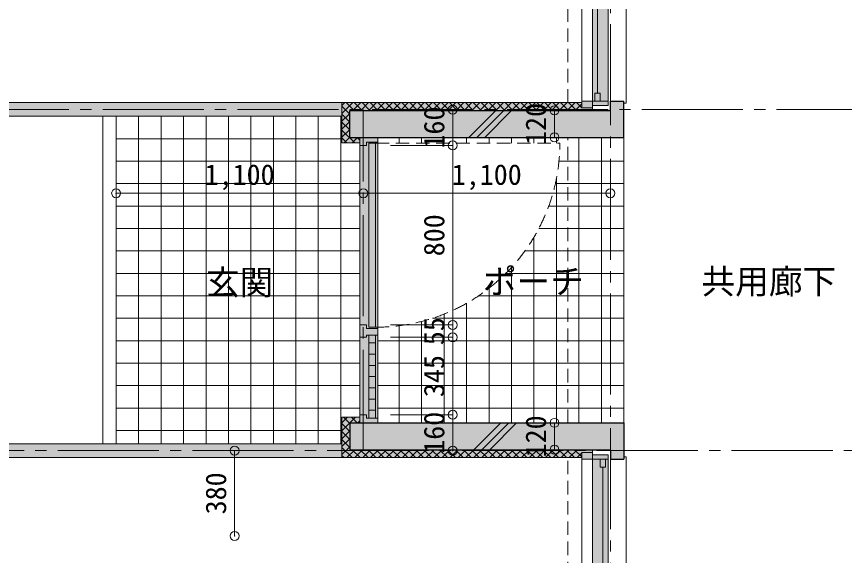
# Model space of a CAD drawing. Units: millimetres at full size, sheet at 1:50. Extents: x -9674 to 9699, y -6794 to 6791.
# Drawn here: x 4104 to 7790, y -1367 to 1034 of the extents above; entities that cross this region are included whole.
import ezdxf
from ezdxf.enums import TextEntityAlignment as Align

# ---------------------------------------------------------------- set-up
doc = ezdxf.new("R2010")
doc.units = ezdxf.units.MM
doc.header["$LTSCALE"] = 50
doc.header["$PDMODE"] = 32
doc.header["$PDSIZE"] = 40
doc.linetypes.add('CHAIN2', pattern=[12, 9, -1, 1, -1])
doc.linetypes.add('DASHED1', pattern=[1.8, 1.2, -0.6])
for name, color, linetype, lineweight in [('1-0_芯', 7, 'CHAIN2', 9), ('1-1_躯体', 2, 'Continuous', 25), ('1-2_間仕切', 3, 'Continuous', 18), ('1-3_建具', 3, 'Continuous', 18), ('1-5_設備', 7, 'Continuous', 9), ('1-6_ﾊﾞﾙｺﾆｰ・階段', 7, 'Continuous', 9), ('1-8_ハッチ', 4, 'Continuous', 9), ('1-A_文字', 7, 'Continuous', 9), ('1-B_寸法', 7, 'Continuous', 9), ('1-C_梁', 7, 'DASHED1', 9), ('4-F', 4, 'Continuous', 9)]:
    doc.layers.add(name, color=color, linetype=linetype, lineweight=lineweight)
for name, color, linetype in [('4-0', 1, 'Continuous'), ('4-1', 2, 'Continuous'), ('4-2', 4, 'Continuous')]:
    doc.layers.add(name, color=color, linetype=linetype)
doc.styles.add('ＭＳ ゴシック', font='')
doc.styles.get('ＭＳ ゴシック').set_extended_font_data('MS Gothic')

msp = doc.modelspace()

# ---------------------------------------------------------------- linework, layer by layer
at = {"layer": '1-0_芯'}
for p, q in [((6747.5, -4250.06), (6747.5, 4219.94)), ((2687.5, 619.94), (8517.5, 619.94)), ((5647.5, -900.06), (5647.5, 619.94)), ((3087.5, -900.06), (8517.5, -900.06))]:
    msp.add_line(p, q, dxfattribs=at)
at = {"layer": '1-1_躯体'}
for p, q in [((6747.5, 615.94), (6747.5, 657.94)), ((6747.5, 657.94), (6807.5, 657.94)), ((6807.5, 495.94), (6807.5, 657.94)), ((5587.5, 615.94), (6747.5, 615.94)), ((5587.5, 495.94), (5587.5, 615.94)), ((5587.5, 495.94), (6807.5, 495.94)), ((5587.5, -776.06), (6807.5, -776.06)), ((5587.5, -776.06), (5587.5, -896.06)), ((6807.5, -776.06), (6807.5, -938.06)), ((5587.5, -896.06), (6747.5, -896.06))]:
    msp.add_line(p, q, dxfattribs=at)
msp.add_lwpolyline([(6747.5, -896.06), (6747.5, -938.06), (6807.5, -938.06)], dxfattribs=at)
at = {"layer": '1-2_間仕切'}
for p, q in [((5552.5, 650.94), (3567.5, 650.94)), ((5552.5, 589.94), (3567.5, 589.94)), ((5552.5, -870.06), (3967.5, -870.06)), ((5552.5, -931.06), (3967.5, -931.06))]:
    msp.add_line(p, q, dxfattribs=at)
at = {"layer": '1-3_建具', "color": 7, "lineweight": 9}
for p, q in [((6620.5, 2067.94), (6620.5, 657.94)), ((6817.5, 2077.94), (6817.5, 647.94)), ((6667.5, 672.94), (6667.5, 2052.94)), ((6737.5, 672.94), (6737.5, 2052.94)), ((6667.5, 672.94), (6667.5, 657.94)), ((6737.5, 637.94), (6737.5, 672.94)), ((6667.5, 657.94), (6737.5, 657.94)), ((6737.5, 637.94), (6667.5, 637.94)), ((6807.5, 647.94), (6817.5, 647.94)), ((5632.5, -340.06), (5632.5, 459.94)), ((5712.5, 474.94), (5712.5, -355.06)), ((5632.5, -395.06), (5632.5, -740.06)), ((5672.5, -385.06), (5672.5, -755.06)), ((5702.5, -385.06), (5702.5, -755.06)), ((5712.5, -755.06), (5712.5, -385.06)), ((5672.5, -420.06), (5702.5, -420.06)), ((5672.5, -470.06), (5702.5, -470.06)), ((5672.5, -520.06), (5702.5, -520.06)), ((5672.5, -570.06), (5702.5, -570.06)), ((5672.5, -620.06), (5702.5, -620.06)), ((5672.5, -670.06), (5702.5, -670.06)), ((5672.5, -720.06), (5702.5, -720.06)), ((6737.5, -918.06), (6667.5, -918.06)), ((6737.5, -918.06), (6737.5, -953.06)), ((6620.5, -938.06), (6620.5, -2348.06)), ((6667.5, -938.06), (6737.5, -938.06)), ((6667.5, -953.06), (6667.5, -938.06)), ((6667.5, -2333.06), (6667.5, -953.06)), ((6737.5, -2333.06), (6737.5, -953.06)), ((6807.5, -928.06), (6817.5, -928.06)), ((6817.5, -928.06), (6817.5, -2348.06))]:
    msp.add_line(p, q, dxfattribs=at)
at = {"layer": '1-3_建具'}
for p, q in [((6690.5, 1345.44), (6690.5, 692.94)), ((6678.5, 692.94), (6702.5, 692.94)), ((6678.5, 692.94), (6678.5, 657.94)), ((6702.5, 692.94), (6702.5, 657.94)), ((6620.5, 627.94), (6620.5, 657.94)), ((6620.5, 657.94), (6667.5, 657.94)), ((6620.5, 627.94), (6621.53, 627.94)), ((6620.5, 627.94), (6667.5, 627.94)), ((6667.5, 627.94), (6667.5, 657.94)), ((5632.5, 495.94), (5632.5, 459.94)), ((5632.5, 495.94), (5632.5, 474.94)), ((5712.5, 474.94), (5712.5, 495.94)), ((5662.5, 459.94), (5632.5, 459.94)), ((5672.5, 469.94), (5672.5, -350.06)), ((5702.5, 469.94), (5672.5, 469.94)), ((5702.5, 469.94), (5702.5, -350.06)), ((5662.5, -340.06), (5632.5, -340.06)), ((5632.5, -395.06), (5632.5, -340.06)), ((5662.5, -340.06), (5662.5, -355.06)), ((5702.5, -350.06), (5672.5, -350.06)), ((5662.5, -740.06), (5632.5, -740.06)), ((5632.5, -776.06), (5632.5, -740.06)), ((5632.5, -776.06), (5632.5, -755.06)), ((5712.5, -755.06), (5712.5, -776.06)), ((6620.5, -908.06), (6621.53, -908.06)), ((6620.5, -908.06), (6620.5, -938.06)), ((6620.5, -908.06), (6667.5, -908.06)), ((6667.5, -908.06), (6667.5, -938.06)), ((6620.5, -938.06), (6667.5, -938.06)), ((6702.5, -973.06), (6702.5, -938.06)), ((6726.5, -973.06), (6726.5, -938.06)), ((6726.5, -973.06), (6702.5, -973.06)), ((6714.5, -1625.56), (6714.5, -973.06))]:
    msp.add_line(p, q, dxfattribs=at)
at = {"layer": '1-3_建具', "color": 7, "linetype": 'DASHED1', "lineweight": 9}
msp.add_line((5702.5, 469.94), (6522.5, 469.94), dxfattribs=at)
at = {"layer": '1-3_建具'}
for points in [[(5662.5, 459.94), (5662.5, 474.94), (5712.5, 474.94)], [(5662.5, -355.06), (5712.5, -355.06), (5712.5, -385.06)], [(5632.5, -395.06), (5662.5, -395.06), (5662.5, -385.06), (5712.5, -385.06)], [(5662.5, -740.06), (5662.5, -755.06), (5712.5, -755.06)]]:
    msp.add_lwpolyline(points, dxfattribs=at)
at = {"layer": '1-3_建具', "color": 7, "linetype": 'DASHED1', "lineweight": 9}
msp.add_arc((5702.5, 469.94), 820, 270, 0, dxfattribs=at)
at = {"layer": '1-5_設備'}
for p, q in [((4487.5, -870.06), (4487.5, 589.94)), ((4547.5, -870.06), (4547.5, 589.94))]:
    msp.add_line(p, q, dxfattribs=at)
at = {"layer": '1-6_ﾊﾞﾙｺﾆｰ・階段', "color": 4}
for p, q in [((4647.5, -870.06), (4647.5, 589.94)), ((4747.5, -870.06), (4747.5, 589.94)), ((4847.5, -870.06), (4847.5, 589.94)), ((4947.5, -870.06), (4947.5, 589.94)), ((5047.5, -870.06), (5047.5, 589.94)), ((5147.5, -870.06), (5147.5, 589.94)), ((5247.5, -870.06), (5247.5, 589.94)), ((5347.5, -870.06), (5347.5, 589.94)), ((5447.5, -870.06), (5447.5, 589.94)), ((5547.5, -870.06), (5547.5, 589.94)), ((5552.5, 489.94), (4547.5, 489.94)), ((5807.5, 469.94), (5807.5, 495.94)), ((5907.5, 469.94), (5907.5, 495.94)), ((6007.5, 469.94), (6007.5, 495.94)), ((6107.5, 469.94), (6107.5, 495.94)), ((6207.5, 469.94), (6207.5, 495.94)), ((6307.5, 469.94), (6307.5, 495.94)), ((6407.5, 469.94), (6407.5, 495.94)), ((6507.5, 469.94), (6507.5, 495.94)), ((6607.5, -776.06), (6607.5, 495.94)), ((6707.5, -776.06), (6707.5, 495.94)), ((6807.5, -776.06), (6807.5, 495.94)), ((5632.5, 389.94), (4547.5, 389.94)), ((6518.59, 389.94), (6807.5, 389.94)), ((6507.5, -776.06), (6507.5, 313.81)), ((5632.5, 289.94), (4547.5, 289.94)), ((6502.5, 289.94), (6807.5, 289.94)), ((5632.5, 189.94), (4547.5, 189.94)), ((6473.21, 189.94), (6807.5, 189.94)), ((5632.5, 89.94), (4547.5, 89.94)), ((6429.14, 89.94), (6807.5, 89.94)), ((6407.5, -776.06), (6407.5, 51.16)), ((5632.5, -10.06), (4547.5, -10.06)), ((6367.33, -10.06), (6807.5, -10.06)), ((5632.5, -110.06), (4547.5, -110.06)), ((6282.15, -110.06), (6807.5, -110.06)), ((6307.5, -776.06), (6307.5, -83.57)), ((6207.5, -776.06), (6207.5, -176.11)), ((5632.5, -210.06), (4547.5, -210.06)), ((6160.76, -210.06), (6807.5, -210.06)), ((6107.5, -776.06), (6107.5, -243.07)), ((6007.5, -776.06), (6007.5, -291.23)), ((5632.5, -310.06), (4547.5, -310.06)), ((5907.5, -776.06), (5907.5, -324.02)), ((5955.48, -310.06), (6807.5, -310.06)), ((5807.5, -776.06), (5807.5, -343.31)), ((5632.5, -410.06), (4547.5, -410.06)), ((5712.5, -410.06), (6807.5, -410.06)), ((5632.5, -510.06), (4547.5, -510.06)), ((5712.5, -510.06), (6807.5, -510.06)), ((5632.5, -610.06), (4547.5, -610.06)), ((5712.5, -610.06), (6807.5, -610.06)), ((5632.5, -710.06), (4547.5, -710.06)), ((5712.5, -710.06), (6807.5, -710.06)), ((5552.5, -810.06), (4547.5, -810.06))]:
    msp.add_line(p, q, dxfattribs=at)
at = {"layer": '1-8_ハッチ'}
for p, q in [((5552.5, 650.94), (6620.5, 650.94)), ((5552.5, 470.94), (5552.5, 650.94)), ((5552.5, 602.75), (5600.69, 650.94)), ((5552.5, 638.11), (5565.33, 650.94)), ((5552.5, 634.68), (5587.5, 599.68)), ((5571.6, 650.94), (5606.6, 615.94)), ((5601.04, 615.94), (5636.04, 650.94)), ((5606.96, 650.94), (5641.96, 615.94)), ((5636.4, 615.94), (5671.4, 650.94)), ((5642.31, 650.94), (5677.31, 615.94)), ((5671.75, 615.94), (5706.75, 650.94)), ((5677.67, 650.94), (5712.67, 615.94)), ((5707.11, 615.94), (5742.11, 650.94)), ((5713.02, 650.94), (5748.02, 615.94)), ((5742.46, 615.94), (5777.46, 650.94)), ((5748.38, 650.94), (5783.38, 615.94)), ((5777.82, 615.94), (5812.82, 650.94)), ((5783.73, 650.94), (5818.73, 615.94)), ((5813.17, 615.94), (5848.17, 650.94)), ((5819.09, 650.94), (5854.09, 615.94)), ((5848.53, 615.94), (5883.53, 650.94)), ((5854.44, 650.94), (5889.44, 615.94)), ((5883.88, 615.94), (5918.88, 650.94)), ((5889.8, 650.94), (5924.8, 615.94)), ((5919.24, 615.94), (5954.24, 650.94)), ((5925.15, 650.94), (5960.15, 615.94)), ((5954.6, 615.94), (5989.6, 650.94)), ((5960.51, 650.94), (5995.51, 615.94)), ((5989.95, 615.94), (6024.95, 650.94)), ((5995.86, 650.94), (6030.86, 615.94)), ((6025.31, 615.94), (6060.31, 650.94)), ((6031.22, 650.94), (6066.22, 615.94)), ((6060.66, 615.94), (6095.66, 650.94)), ((6066.58, 650.94), (6101.58, 615.94)), ((6096.02, 615.94), (6131.02, 650.94)), ((6101.93, 650.94), (6136.93, 615.94)), ((6131.37, 615.94), (6166.37, 650.94)), ((6137.29, 650.94), (6172.29, 615.94)), ((6166.73, 615.94), (6201.73, 650.94)), ((6172.64, 650.94), (6207.64, 615.94)), ((6202.08, 615.94), (6237.08, 650.94)), ((6208, 650.94), (6243, 615.94)), ((6237.44, 615.94), (6272.44, 650.94)), ((6243.35, 650.94), (6278.35, 615.94)), ((6272.79, 615.94), (6307.79, 650.94)), ((6278.71, 650.94), (6313.71, 615.94)), ((6308.15, 615.94), (6343.15, 650.94)), ((6314.06, 650.94), (6349.06, 615.94)), ((6343.5, 615.94), (6378.5, 650.94)), ((6349.42, 650.94), (6384.42, 615.94)), ((6378.86, 615.94), (6413.86, 650.94)), ((6384.77, 650.94), (6419.77, 615.94)), ((6414.21, 615.94), (6449.21, 650.94)), ((6420.13, 650.94), (6455.13, 615.94)), ((6449.57, 615.94), (6484.57, 650.94)), ((6455.48, 650.94), (6490.48, 615.94)), ((6484.93, 615.94), (6519.93, 650.94)), ((6490.84, 650.94), (6525.84, 615.94)), ((6520.28, 615.94), (6555.28, 650.94)), ((6526.2, 650.94), (6561.2, 615.94)), ((6555.64, 615.94), (6590.64, 650.94)), ((6561.55, 650.94), (6596.55, 615.94)), ((6590.99, 615.94), (6620.5, 645.45)), ((6596.91, 650.94), (6620.5, 627.34)), ((5552.5, 567.4), (5587.5, 602.4)), ((5552.5, 599.33), (5587.5, 564.33)), ((6117.44, 495.94), (6237.44, 615.94)), ((6152.79, 495.94), (6272.79, 615.94)), ((6188.15, 495.94), (6308.15, 615.94)), ((5552.5, 532.04), (5587.5, 567.04)), ((5552.5, 563.97), (5587.5, 528.97)), ((5552.5, 496.69), (5587.5, 531.69)), ((5552.5, 528.62), (5610.18, 470.94)), ((5552.5, 493.26), (5574.82, 470.94)), ((5562.11, 470.94), (5587.5, 496.33)), ((5597.46, 470.94), (5622.46, 495.94)), ((5620.53, 495.94), (5632.5, 483.97)), ((5552.5, 470.94), (5632.5, 470.94)), ((5552.5, -751.06), (5632.5, -751.06)), ((5552.5, -776.11), (5577.54, -751.06)), ((5559.39, -751.06), (5587.5, -779.17)), ((5587.9, -776.06), (5612.9, -751.06)), ((5594.74, -751.06), (5619.74, -776.06)), ((5623.26, -776.06), (5632.5, -766.82)), ((5630.1, -751.06), (5632.5, -753.46)), ((5552.5, -811.46), (5587.5, -776.46)), ((5552.5, -779.53), (5587.5, -814.53)), ((6139.65, -896.06), (6259.65, -776.06)), ((6175.01, -896.06), (6295.01, -776.06)), ((6210.36, -896.06), (6330.36, -776.06)), ((5552.5, -846.82), (5587.5, -811.82)), ((5552.5, -814.88), (5587.5, -849.88)), ((5552.5, -882.17), (5587.5, -847.17)), ((5552.5, -850.24), (5587.5, -885.24)), ((5552.5, -917.53), (5587.5, -882.53)), ((5552.5, -885.6), (5597.97, -931.06)), ((5552.5, -920.95), (5562.61, -931.06)), ((5574.32, -931.06), (5609.32, -896.06)), ((5598.32, -896.06), (5633.32, -931.06)), ((5609.68, -931.06), (5644.68, -896.06)), ((5633.68, -896.06), (5668.68, -931.06)), ((5645.03, -931.06), (5680.03, -896.06)), ((5669.03, -896.06), (5704.03, -931.06)), ((5680.39, -931.06), (5715.39, -896.06)), ((5704.39, -896.06), (5739.39, -931.06)), ((5715.74, -931.06), (5750.74, -896.06)), ((5739.74, -896.06), (5774.74, -931.06)), ((5751.1, -931.06), (5786.1, -896.06)), ((5775.1, -896.06), (5810.1, -931.06)), ((5786.45, -931.06), (5821.45, -896.06)), ((5810.45, -896.06), (5845.45, -931.06)), ((5821.81, -931.06), (5856.81, -896.06)), ((5845.81, -896.06), (5880.81, -931.06)), ((5857.16, -931.06), (5892.16, -896.06)), ((5881.16, -896.06), (5916.16, -931.06)), ((5892.52, -931.06), (5927.52, -896.06)), ((5916.52, -896.06), (5951.52, -931.06)), ((5927.87, -931.06), (5962.87, -896.06)), ((5951.87, -896.06), (5986.87, -931.06)), ((5963.23, -931.06), (5998.23, -896.06)), ((5987.23, -896.06), (6022.23, -931.06)), ((5998.59, -931.06), (6033.59, -896.06)), ((6022.59, -896.06), (6057.59, -931.06)), ((6033.94, -931.06), (6068.94, -896.06)), ((6057.94, -896.06), (6092.94, -931.06)), ((6069.3, -931.06), (6104.3, -896.06)), ((6093.3, -896.06), (6128.3, -931.06)), ((6104.65, -931.06), (6139.65, -896.06)), ((6128.65, -896.06), (6163.65, -931.06)), ((6140.01, -931.06), (6175.01, -896.06)), ((6164.01, -896.06), (6199.01, -931.06)), ((6175.36, -931.06), (6210.36, -896.06)), ((6199.36, -896.06), (6234.36, -931.06)), ((6210.72, -931.06), (6245.72, -896.06)), ((6234.72, -896.06), (6269.72, -931.06)), ((6246.07, -931.06), (6281.07, -896.06)), ((6270.07, -896.06), (6305.07, -931.06)), ((6281.43, -931.06), (6316.43, -896.06)), ((6305.43, -896.06), (6340.43, -931.06)), ((6316.78, -931.06), (6351.78, -896.06)), ((6340.78, -896.06), (6375.78, -931.06)), ((6352.14, -931.06), (6387.14, -896.06)), ((6376.14, -896.06), (6411.14, -931.06)), ((6387.49, -931.06), (6422.49, -896.06)), ((6411.49, -896.06), (6446.49, -931.06)), ((6422.85, -931.06), (6457.85, -896.06)), ((6446.85, -896.06), (6481.85, -931.06)), ((6458.2, -931.06), (6493.2, -896.06)), ((6482.2, -896.06), (6517.2, -931.06)), ((6493.56, -931.06), (6528.56, -896.06)), ((6517.56, -896.06), (6552.56, -931.06)), ((6528.92, -931.06), (6563.92, -896.06)), ((6552.92, -896.06), (6587.92, -931.06)), ((6564.27, -931.06), (6599.27, -896.06)), ((6588.27, -896.06), (6620.5, -928.29)), ((6599.63, -931.06), (6620.5, -910.19))]:
    msp.add_line(p, q, dxfattribs=at)
msp.add_lwpolyline([(5552.5, -751.06), (5552.5, -931.06), (6620.5, -931.06)], dxfattribs=at)
at = {"layer": '1-B_寸法'}
for p, q in [((6045.96, 459.94), (6045.96, 619.94)), ((6498.83, 615.94), (6498.83, 495.94)), ((5769.11, 459.94), (6045.96, 459.94)), ((6045.96, 459.94), (6045.96, -340.06)), ((4547.5, 246.92), (5647.5, 246.92)), ((5647.5, 246.92), (6747.5, 246.92)), ((5769.11, -340.06), (6045.96, -340.06)), ((6045.96, -340.06), (6045.96, -395.06)), ((5769.11, -395.06), (6045.96, -395.06)), ((6045.96, -395.06), (6045.96, -740.06)), ((5769.11, -740.06), (6045.96, -740.06)), ((6045.96, -740.06), (6045.96, -900.06)), ((6498.83, -776.06), (6498.83, -896.06)), ((5074.64, -900.06), (5074.64, -1280.06))]:
    msp.add_line(p, q, dxfattribs=at)
at = {"layer": '1-B_寸法', "color": 3}
for p in [(6045.96, 619.94), (6498.83, 615.94), (6045.96, 459.94), (6498.83, 495.94), (4547.5, 246.92), (5647.5, 246.92), (6747.5, 246.92), (6045.96, -340.06), (6045.96, -395.06), (6045.96, -740.06), (6498.83, -776.06), (5074.64, -900.06), (6045.96, -900.06), (6498.83, -896.06), (5074.64, -1280.06)]:
    msp.add_point(p, dxfattribs=at)
at = {"layer": '1-C_梁'}
for p, q in [((6557.5, 650.94), (6557.5, 2074.94)), ((6557.5, -776.06), (6557.5, 495.94)), ((6557.5, -2355.06), (6557.5, -931.06))]:
    msp.add_line(p, q, dxfattribs=at)
at = {"layer": '4-0'}
for points in [[(6807.5, 495.94), (6807.5, 657.94), (6747.5, 657.94)], [(6807.5, 495.94), (6747.5, 657.94), (6747.5, 615.94)], [(5587.5, 615.94), (5587.5, 495.94), (6807.5, 495.94)], [(6807.5, 495.94), (6747.5, 615.94), (5587.5, 615.94)], [(6807.5, -776.06), (5587.5, -776.06), (5587.5, -896.06)], [(6807.5, -776.06), (5587.5, -896.06), (6747.5, -896.06)], [(6807.5, -776.06), (6747.5, -896.06), (6747.5, -938.06)], [(6807.5, -776.06), (6747.5, -938.06), (6807.5, -938.06)]]:
    msp.add_solid(points, dxfattribs=at)
at = {"layer": '4-1'}
for points in [[(6667.5, 637.94), (6737.5, 637.94), (6667.5, 2087.94), (6737.5, 2087.94)], [(5632.5, 495.94), (5712.5, 495.94), (5632.5, -776.06), (5712.5, -776.06)], [(6667.5, -2368.06), (6737.5, -2368.06), (6667.5, -918.06), (6737.5, -918.06)]]:
    msp.add_solid(points, dxfattribs=at)
at = {"layer": '4-2'}
for points in [[(5552.5, 650.94), (5552.5, 589.94), (3567.5, 650.94), (3567.5, 589.94)], [(3967.5, -931.06), (3967.5, -870.06), (5552.5, -931.06), (5552.5, -870.06)]]:
    msp.add_solid(points, dxfattribs=at)
at = {"layer": '4-F', "color": 7}
for p, q in [((6667.5, 627.94), (6667.5, 615.94)), ((6667.5, -908.06), (6667.5, -896.06))]:
    msp.add_line(p, q, dxfattribs=at)
at = {"layer": '4-F'}
for points in [[(5552.5, 470.94), (5552.5, 650.94), (5587.5, 495.94)], [(5552.5, 650.94), (5587.5, 615.94), (5587.5, 495.94)], [(6667.5, 615.94), (5552.5, 650.94), (6620.5, 650.94)], [(6667.5, 615.94), (5587.5, 615.94), (5552.5, 650.94)], [(6667.5, 615.94), (6620.5, 650.94), (6620.5, 657.94)], [(6620.5, 657.94), (6667.5, 657.94), (6667.5, 615.94)], [(5552.5, 470.94), (5587.5, 495.94), (5632.5, 495.94)], [(5632.5, 495.94), (5632.5, 470.94), (5552.5, 470.94)], [(5552.5, -751.06), (5587.5, -776.06), (5552.5, -931.06), (5587.5, -896.06)], [(5632.5, -751.06), (5632.5, -776.06), (5552.5, -751.06), (5587.5, -776.06)], [(6667.5, -896.06), (6620.5, -931.06), (5552.5, -931.06)], [(5552.5, -931.06), (5587.5, -896.06), (6667.5, -896.06)], [(6667.5, -896.06), (6620.5, -938.06), (6620.5, -931.06)], [(6667.5, -896.06), (6667.5, -938.06), (6620.5, -938.06)]]:
    msp.add_solid(points, dxfattribs=at)

# ---------------------------------------------------------------- texts
at = {"layer": '1-A_文字', "style": 'ＭＳ ゴシック'}
for s, p in [('ポーチ', (6180.08, -233.76)), ('玄関', (4946.79, -238)), ('共用廊下', (7153.03, -234.16))]:
    msp.add_text(s, height=110, dxfattribs=at).set_placement(p, align=Align.BOTTOM_LEFT)
at = {"layer": '1-B_寸法', "style": 'ＭＳ ゴシック'}
for s, p in [('160', (6035.96, 446.19)), ('120', (6488.83, 462.19)), ('800', (6035.96, -33.81)), ('55', (6035.96, -430.06)), ('345', (6035.96, -661.31)), ('160', (6035.96, -913.81)), ('120', (6488.83, -929.81)), ('380', (5064.64, -1183.81))]:
    msp.add_text(s, height=91.64, rotation=90, dxfattribs=at).set_placement(p, align=Align.BOTTOM_LEFT)
for p in [(4941.25, 256.92), (6041.25, 256.92)]:
    msp.add_text('1,100', height=91.64, dxfattribs=at).set_placement(p, align=Align.BOTTOM_LEFT)

doc.saveas('drawing.dxf')
